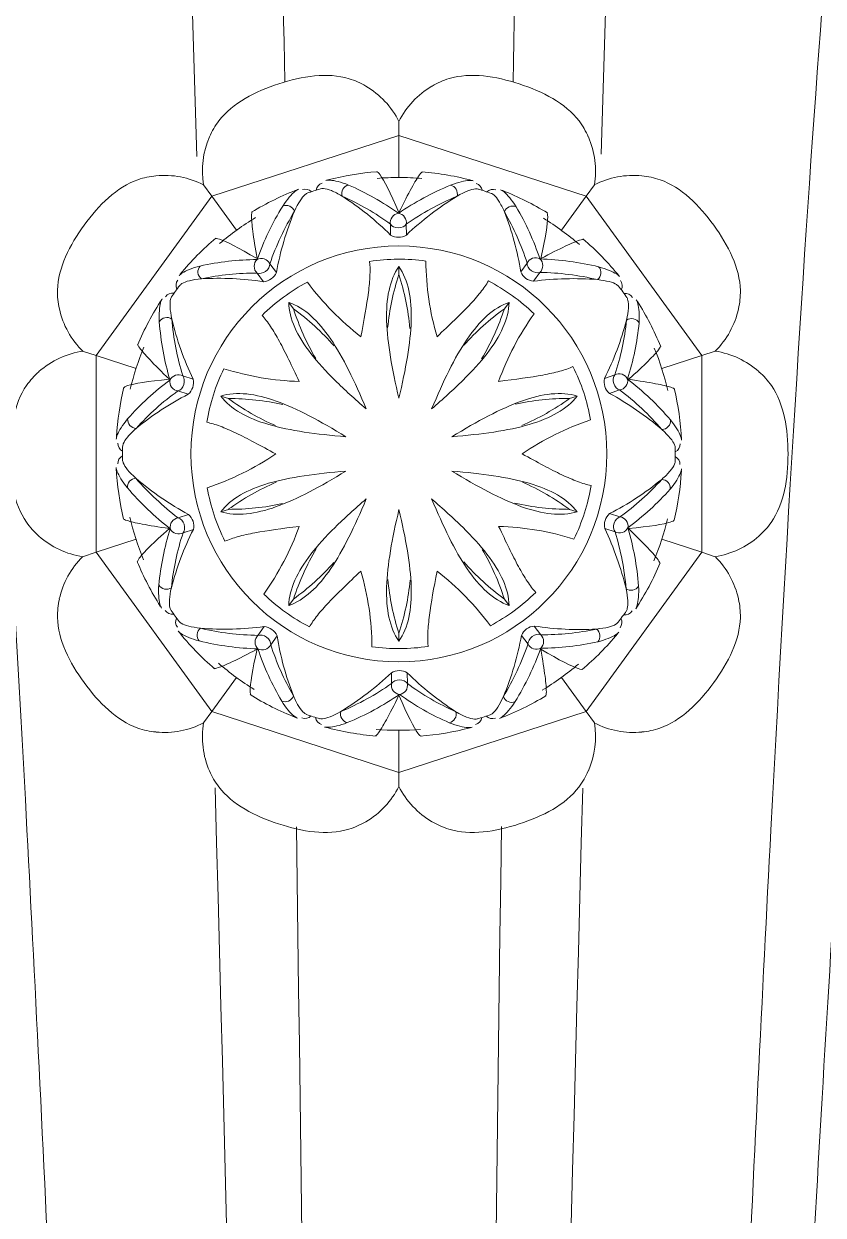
# Model space of a CAD drawing. Header units: millimetres. Extents: x -18512 to 101824, y -95768 to 52898.
# Drawn here: x 16634.44 to 16652.89, y -58170.99 to -58143.49 of the extents above; entities that cross this region are included whole.
import ezdxf

# ---------------------------------------------------------------- set-up
doc = ezdxf.new("R2010")
doc.units = ezdxf.units.MM
doc.header["$LTSCALE"] = 25
doc.layers.get('0').update_dxf_attribs({"color": 254, "lineweight": 0})
doc.layers.add('027 Sanitry Ware', color=1, linetype='Continuous', lineweight=0)

# ---------------------------------------------------------------- blocks, each defined once
blk = doc.blocks.new('SE2')
at = {"layer": '027 Sanitry Ware', "linetype": 'Continuous'}
for p, q in [((114.8107, 67.1386), (114.8411, 67.0451)), ((116.2361, 67.1386), (116.2058, 67.0451)), ((114.8411, 67.0451), (113.7371, 66.243)), ((116.2058, 67.0451), (114.8411, 67.0451)), ((114.9312, 66.7679), (114.8411, 67.0451)), ((116.1157, 66.7679), (116.2058, 67.0451)), ((117.3098, 66.243), (116.2058, 67.0451)), ((113.6576, 66.3008), (113.7371, 66.243)), ((117.3893, 66.3008), (117.3098, 66.243)), ((113.7371, 66.243), (113.3154, 64.9451)), ((113.9729, 66.0717), (113.7371, 66.243)), ((117.0739, 66.0717), (117.3098, 66.243)), ((117.7315, 64.9451), (117.3098, 66.243)), ((113.2171, 64.9451), (113.3154, 64.9451)), ((113.6069, 64.9451), (113.3154, 64.9451)), ((113.3154, 64.9451), (113.7371, 63.6473)), ((117.3098, 63.6473), (117.7315, 64.9451)), ((117.44, 64.9451), (117.7315, 64.9451)), ((117.8297, 64.9451), (117.7315, 64.9451)), ((113.9729, 63.8186), (113.7371, 63.6473)), ((117.0739, 63.8186), (117.3098, 63.6473)), ((113.6576, 63.5895), (113.7371, 63.6473)), ((113.7371, 63.6473), (114.8411, 62.8451)), ((116.2058, 62.8451), (117.3098, 63.6473)), ((117.3893, 63.5895), (117.3098, 63.6473)), ((114.8411, 62.8451), (114.9312, 63.1224)), ((116.1157, 63.1224), (116.2058, 62.8451)), ((114.8411, 62.8451), (114.8107, 62.7517)), ((114.8411, 62.8451), (116.2058, 62.8451)), ((116.2361, 62.7517), (116.2058, 62.8451))]:
    blk.add_line(p, q, dxfattribs=at)
at = {"layer": '027 Sanitry Ware', "color": 8, "linetype": 'Continuous'}
for p, q in [((114.9995, 66.3707), (114.9757, 66.4418)), ((115.0796, 66.4757), (115.1038, 66.4044)), ((115.9375, 66.4063), (115.96, 66.4779)), ((116.064, 66.4442), (116.0417, 66.3724)), ((115.1221, 66.1804), (115.1391, 66.1281)), ((115.9248, 66.1804), (115.9078, 66.1281)), ((116.7173, 65.8839), (116.7776, 65.9286)), ((114.2648, 65.9225), (114.3262, 65.8791)), ((114.2617, 65.7905), (114.2006, 65.834)), ((116.8419, 65.8402), (116.7816, 65.7952)), ((114.4727, 65.7086), (114.5172, 65.6762)), ((116.5742, 65.7086), (116.5297, 65.6762)), ((113.9306, 64.9961), (114.0059, 64.997)), ((114.2246, 64.9451), (114.2796, 64.9451)), ((116.8222, 64.9451), (116.7672, 64.9451)), ((117.0411, 65.0029), (117.1161, 65.0035)), ((114.0058, 64.8874), (113.9307, 64.8867)), ((117.1162, 64.8942), (117.0409, 64.8933)), ((114.4727, 64.1817), (114.5172, 64.214)), ((116.5742, 64.1817), (116.5297, 64.214)), ((114.2049, 64.0501), (114.2653, 64.0951)), ((116.7852, 64.0998), (116.8463, 64.0562)), ((114.3296, 64.0064), (114.2692, 63.9617)), ((116.7821, 63.9677), (116.7206, 64.0112)), ((115.1221, 63.7099), (115.1391, 63.7622)), ((115.9248, 63.7099), (115.9078, 63.7622)), ((114.9828, 63.446), (115.0052, 63.5179)), ((115.1094, 63.4839), (115.0868, 63.4123)), ((115.9672, 63.4146), (115.9431, 63.4859)), ((116.0473, 63.5196), (116.0711, 63.4484))]:
    blk.add_line(p, q, dxfattribs=at)
at = {"layer": '027 Sanitry Ware', "linetype": 'Continuous'}
blk.add_circle((115.5234, 64.9451), 1.4419, dxfattribs=at)
for centre, radius, start, end in [((115.5234, 64.9451), 9.75, 36.94138, 322.99974), ((115.5234, 64.9451), 9.4694, 38.70908, 321.12696), ((115.5234, 64.9451), 7.8, 56.7986, 303.52132), ((115.4034, 67.0451), 0.6, 138.68228, 171.11227), ((115.6434, 67.0451), 0.6, 8.87013, 41.37128), ((114.3862, 66.7146), 0.6, 44.87013, 77.37128), ((116.6607, 66.7146), 0.6, 102.68228, 135.11227), ((114.192, 66.5735), 0.6, 174.68228, 207.11227), ((116.8549, 66.5735), 0.6, 332.87013, 5.37128), ((113.5633, 65.7082), 0.6, 80.87013, 113.37128), ((115.5234, 64.9451), 1.35, 100.03658, 116.65961), ((117.1134, 66.8832), 1.9241, 198.44445, 214.27408), ((115.5234, 64.9451), 1.35, 64.03658, 80.65961), ((117.4836, 65.7082), 0.6, 66.68228, 99.11227), ((117.9489, 65.5785), 1.9241, 162.44445, 178.27408), ((115.5234, 64.9451), 1.35, 136.03658, 152.65961), ((115.6706, 67.4477), 1.9241, 234.44445, 250.27408), ((115.5234, 64.9451), 1.35, 28.03658, 44.65961), ((117.858, 64.0319), 1.9241, 126.44445, 142.27408), ((114.1715, 67.0562), 1.9241, 270.44445, 286.27408), ((113.4891, 65.4799), 0.6, 210.68228, 243.11227), ((115.5234, 64.9451), 1.35, 172.03658, 188.65961), ((115.5234, 64.9451), 1.35, 352.03658, 8.65961), ((117.5577, 65.4799), 0.6, 296.87013, 329.37128), ((113.4891, 64.4103), 0.6, 116.87013, 149.37128), ((117.5577, 64.4103), 0.6, 30.68228, 63.11227), ((116.8753, 62.8341), 1.9241, 90.44445, 106.27408), ((113.1889, 65.8584), 1.9241, 306.44445, 322.27408), ((115.5234, 64.9451), 1.35, 208.03658, 224.65961), ((115.5234, 64.9451), 1.35, 316.03658, 332.65961), ((113.0979, 64.3118), 1.9241, 342.44445, 358.27408), ((115.3763, 62.4426), 1.9241, 54.44445, 70.27408), ((113.9334, 63.007), 1.9241, 18.44445, 34.27408), ((115.5234, 64.9451), 1.35, 244.03658, 260.65961), ((115.5234, 64.9451), 1.35, 280.03658, 296.65961), ((113.5633, 64.1821), 0.6, 246.68228, 279.11227), ((117.4836, 64.1821), 0.6, 260.87013, 293.37128), ((114.192, 63.3167), 0.6, 152.87013, 185.37128), ((116.8549, 63.3167), 0.6, 354.68228, 27.11227), ((114.3862, 63.1757), 0.6, 282.68228, 315.41534), ((115.4034, 62.8451), 0.6, 188.57733, 221.37128), ((115.6434, 62.8451), 0.6, 318.68228, 351.11227), ((116.6607, 63.1757), 0.6, 224.87013, 257.37128)]:
    blk.add_arc(centre, radius, start, end, dxfattribs=at)
at = {"layer": '027 Sanitry Ware', "color": 8, "linetype": 'Continuous'}
for centre, radius, start, end in [((115.5234, 64.9451), 1.9626, 92.83236, 103.38936), ((115.5234, 64.9451), 1.9166, 88.48547, 91.40205), ((115.5234, 64.9451), 1.9626, 76.43157, 86.56492), ((115.5234, 64.9451), 1.9626, 112.32115, 122.59291), ((115.5234, 64.9451), 1.9166, 103.2608, 112.47638), ((116.5597, 65.3312), 1.964, 130.34744, 142.36211), ((116.5986, 65.3278), 1.9039, 130.80402, 142.92202), ((116.9584, 65.3978), 2.1101, 139.47272, 151.50864), ((114.1329, 65.4793), 2.0288, 27.18964, 39.40605), ((114.492, 65.4218), 1.8085, 35.73353, 48.07135), ((114.5318, 65.4272), 1.8664, 36.32747, 48.55365), ((115.5234, 64.9451), 1.9166, 67.23898, 76.42224), ((115.5234, 64.9451), 1.9626, 56.80189, 67.36947), ((114.4378, 64.7523), 1.8664, 72.32747, 84.55365), ((116.5887, 64.6484), 1.964, 94.34744, 106.36211), ((158.2358, 1538.6123), 1472.9462, 268.0687062, 268.2574036), ((115.5234, 64.9451), 1.9166, 124.46727, 127.39973), ((114.0845, 64.5599), 2.0288, 63.18964, 75.40605), ((114.4089, 64.7245), 1.8085, 71.73353, 84.07135), ((116.9504, 64.4679), 2.1101, 103.47272, 115.50864), ((116.6182, 64.6228), 1.9039, 94.80402, 106.92202), ((115.5234, 64.9451), 1.9166, 52.49888, 55.35841), ((115.5234, 64.9451), 1.9626, 128.82296, 139.44724), ((115.5234, 64.9451), 1.9626, 40.36852, 50.52039), ((115.0237, 66.4739), 0.1061, 256.84024, 319.03635), ((116.0177, 66.4757), 0.1061, 220.84024, 283.03635), ((116.1348, 65.8665), 1.964, 166.34744, 178.36211), ((116.1683, 65.8867), 1.9039, 166.80402, 178.92202), ((116.4182, 66.1548), 2.1101, 175.47272, 187.50864), ((114.7124, 66.1946), 2.0288, 351.18964, 3.40605), ((114.9692, 65.937), 1.8085, 359.73353, 12.07135), ((115.0045, 65.918), 1.8664, 0.32747, 12.55365), ((115.5234, 64.9451), 1.9166, 139.20533, 148.49226), ((115.5234, 64.9451), 1.9166, 31.2118, 40.49544), ((158.2358, 1538.6123), 1472.9462, 268.4285222, 270.3124184), ((116.835, 66.1179), 1.6959, 179.6579, 192.42852), ((113.7256, 65.1076), 1.7434, 23.27011, 35.82616), ((117.2739, 65.123), 1.6959, 143.6579, 156.42852), ((114.1644, 66.1334), 1.7434, 347.27011, 359.82616), ((115.5234, 64.9451), 1.9626, 148.35938, 158.49152), ((116.2108, 64.0789), 1.964, 58.34744, 70.36211), ((115.5234, 64.9451), 1.9626, 20.81368, 31.30732), ((119.5421, 410.0544), 344.3813, 268.159414, 268.902036), ((114.7585, 64.151), 1.8664, 108.32747, 120.55365), ((114.2205, 65.8882), 0.1061, 292.84024, 355.03635), ((116.823, 65.8928), 0.1061, 184.84024, 247.03635), ((114.7514, 64.1115), 1.8085, 107.73353, 120.07135), ((114.5857, 63.7877), 2.0288, 99.18964, 111.40605), ((116.3974, 63.7203), 2.1101, 67.47272, 79.50864), ((116.2196, 64.0408), 1.9039, 58.80402, 70.92202), ((113.9734, 64.0198), 1.7434, 59.27011, 71.82616), ((115.8951, 66.6649), 1.6959, 215.6579, 228.42852), ((117.0441, 64.0602), 1.6959, 107.6579, 120.42852), ((115.1224, 66.7052), 1.7434, 311.27011, 323.82616), ((159.8223, 3111.558), 3046.1877, 269.2153477, 270.1221593), ((115.5234, 64.9451), 1.9166, 160.49621, 163.34822), ((115.5234, 64.9451), 1.9166, 16.46902, 19.4009), ((115.5234, 64.9451), 1.9626, 164.80156, 175.35462), ((115.5234, 64.9451), 1.9626, 4.33661, 14.61041), ((115.5363, 66.4497), 2.1101, 211.47272, 223.50864), ((115.4917, 66.086), 1.9039, 202.80402, 214.92202), ((115.4765, 66.05), 1.964, 202.34744, 214.36211), ((115.6017, 66.4327), 2.0288, 315.18964, 327.40605), ((115.658, 66.0733), 1.8085, 323.73353, 336.07135), ((115.6755, 66.0372), 1.8664, 324.32747, 336.55365), ((115.5234, 64.9451), 1.9166, 175.22488, 180), ((114.8133, 63.2855), 1.7434, 95.27011, 107.82616), ((116.2335, 63.3354), 1.6959, 71.6579, 84.42852), ((115.5234, 64.9451), 1.9166, 355.26622, 4.47792), ((115.5234, 64.9451), 1.9166, 180, 184.50381), ((115.3714, 63.853), 1.8664, 144.32747, 156.55365), ((113.915, 64.9423), 0.1061, 328.84024, 31.03635), ((114.8133, 66.5549), 1.6959, 251.6579, 264.42852), ((116.2335, 66.6048), 1.7434, 275.27011, 287.82616), ((117.1318, 64.948), 0.1061, 148.84024, 211.03635), ((115.5704, 63.8403), 1.964, 22.34744, 34.36211), ((115.4451, 63.4576), 2.0288, 135.18964, 147.40605), ((115.3888, 63.817), 1.8085, 143.73353, 156.07135), ((115.5105, 63.4406), 2.1101, 31.47272, 43.50864), ((115.5551, 63.8043), 1.9039, 22.80402, 34.92202), ((115.5234, 64.9451), 1.9626, 184.3973, 194.55366), ((115.5234, 64.9451), 1.9626, 344.83591, 355.39904), ((159.8223, -2981.6677), 3046.1877, 89.8778407, 90.7845937), ((115.9245, 63.185), 1.7434, 131.27011, 143.82616), ((115.1517, 63.2254), 1.6959, 35.6579, 48.42852), ((115.5234, 64.9451), 1.9166, 196.50146, 199.37491), ((114.0027, 65.8301), 1.6959, 287.6579, 300.42852), ((117.0734, 65.8704), 1.7434, 239.27011, 251.82616), ((115.5234, 64.9451), 1.9166, 340.48237, 343.40217), ((115.5234, 64.9451), 1.9626, 200.81361, 211.38129), ((114.6495, 66.17), 2.1101, 247.47272, 259.50864), ((114.8272, 65.8495), 1.9039, 238.80402, 250.92202), ((116.4611, 66.1026), 2.0288, 279.18964, 291.40605), ((116.2954, 65.7788), 1.8085, 287.73353, 300.07135), ((115.5234, 64.9451), 1.9626, 328.25527, 338.57124), ((158.2358, -1408.722), 1472.9462, 89.6875816, 91.57154), ((119.5421, -280.1641), 344.3813, 91.098253, 91.840586), ((114.8361, 65.8114), 1.964, 238.34744, 250.36211), ((116.8824, 63.7569), 1.7434, 167.27011, 179.82616), ((114.2119, 63.7723), 1.6959, 359.6579, 12.42852), ((116.2884, 65.7393), 1.8664, 288.32747, 300.55365), ((114.2239, 63.9974), 0.1061, 4.84024, 67.03635), ((113.773, 64.7672), 1.6959, 323.6579, 336.42852), ((117.3213, 64.7826), 1.7434, 203.27011, 215.82616), ((116.8263, 64.002), 0.1061, 112.84024, 175.03635), ((115.5234, 64.9451), 1.9166, 211.24041, 220.44001), ((116.0423, 63.9722), 1.8664, 180.32747, 192.55365), ((116.0777, 63.9533), 1.8085, 179.73353, 192.07135), ((116.3344, 63.6956), 2.0288, 171.18964, 183.40605), ((114.6286, 63.7355), 2.1101, 355.47272, 7.50864), ((114.8785, 64.0036), 1.9039, 346.80402, 358.92202), ((114.912, 64.0237), 1.964, 346.34744, 358.36211), ((115.5234, 64.9451), 1.9166, 319.23968, 328.4317), ((115.5234, 64.9451), 1.9626, 220.28953, 230.5783), ((115.5234, 64.9451), 1.9626, 308.81255, 319.3762), ((158.2358, -1408.722), 1472.9462, 91.7419457, 91.9312938), ((114.0965, 65.4223), 2.1101, 283.47272, 295.50864), ((114.4286, 65.2675), 1.9039, 274.80402, 286.92202), ((115.0291, 63.4146), 0.1061, 40.84024, 103.03635), ((116.914, 64.411), 2.0288, 207.18964, 219.40605), ((114.0885, 64.4925), 2.1101, 319.47272, 331.50864), ((116.0232, 63.4163), 0.1061, 76.84024, 139.03635), ((116.9624, 65.3304), 2.0288, 243.18964, 255.40605), ((116.638, 65.1658), 1.8085, 251.73353, 264.07135), ((115.5234, 64.9451), 1.9166, 232.4793, 235.40197), ((116.5548, 64.4685), 1.8085, 215.73353, 228.07135), ((114.4482, 64.5625), 1.9039, 310.80402, 322.92202), ((115.5234, 64.9451), 1.9166, 304.5006, 307.36728), ((115.5234, 64.9451), 1.9626, 236.83306, 247.41424), ((114.4582, 65.2419), 1.964, 274.34744, 286.36211), ((116.5151, 64.4631), 1.8664, 216.32747, 228.55365), ((114.4872, 64.5591), 1.964, 310.34744, 322.36211), ((116.6091, 65.138), 1.8664, 252.32747, 264.55365), ((115.5234, 64.9451), 1.9626, 292.38045, 302.54036), ((115.5234, 64.9451), 1.9166, 247.27258, 256.47921), ((115.5234, 64.9451), 1.9166, 283.21733, 292.49926), ((115.5234, 64.9451), 1.9626, 256.34767, 266.63603), ((115.5234, 64.9451), 1.9626, 272.80535, 283.33507), ((115.5234, 64.9451), 1.9166, 268.47172, 271.40267)]:
    blk.add_arc(centre, radius, start, end, dxfattribs=at)
for centre, major_axis, ratio, start_param, end_param in [((115.4557, 66.8346), (-0.0485, -0.0354), 0.997737, 2.979199, 4.118784), ((115.5953, 66.8342), (0.0446, -0.0401), 0.997326, 2.263434, 3.399527), ((115.2955, 66.769), (-0.0383, 0.0462), 0.971775, 4.034676, 5.702725), ((115.7595, 66.7672), (0.0391, 0.0455), 0.972538, 0.593251, 2.266321), ((114.6434, 66.558), (0.0049, 0.0598), 0.972538, 0.593251, 2.266321), ((116.4111, 66.5547), (-0.0038, 0.0599), 0.971775, 4.034676, 5.702725), ((114.4712, 66.5157), (0.0597, -0.0062), 0.997326, 2.263434, 3.399527), ((115.0223, 66.4757), (-0.0181, -0.0572), 0.898916, 3.814976, 5.594788), ((115.0223, 66.4757), (-0.0475, 0.0367), 0.892279, 3.855825, 5.633198), ((116.0177, 66.4779), (-0.0482, -0.0357), 0.898916, 3.814976, 5.594788), ((116.0177, 66.4779), (-0.0168, 0.0576), 0.892279, 3.855825, 5.633198), ((116.5792, 66.5135), (-0.06, -0.0001), 0.997737, 2.979199, 4.118784), ((114.358, 66.4339), (-0.0184, -0.0571), 0.997737, 2.979199, 4.118784), ((115.0223, 66.4757), (-0.0569, -0.0192), 0.717838, 0.411289, 2.702868), ((116.0177, 66.4779), (-0.0573, 0.0179), 0.717838, 0.411289, 2.702868), ((116.6919, 66.4312), (0.0125, -0.0587), 0.997326, 2.263434, 3.399527), ((114.267, 66.2867), (-0.0581, 0.0149), 0.971775, 4.034676, 5.702725), ((116.7854, 66.2805), (0.0584, 0.0139), 0.972538, 0.593251, 2.266321), ((114.2184, 65.8889), (-0.06, 0.0018), 0.892279, 3.855825, 5.633198), ((116.8242, 65.8947), (-0.0358, 0.0482), 0.717838, 0.411289, 2.702868), ((116.8242, 65.8947), (-0.06, -0.0005), 0.898916, 3.814976, 5.594788), ((116.8242, 65.8947), (0.0202, 0.0565), 0.892279, 3.855825, 5.633198), ((114.2184, 65.8889), (0.019, -0.0569), 0.898916, 3.814976, 5.594788), ((114.2184, 65.8889), (-0.0347, -0.0489), 0.717838, 0.411289, 2.702868), ((113.8635, 65.7327), (-0.0312, 0.0512), 0.972538, 0.593251, 2.266321), ((117.1876, 65.7255), (0.0321, 0.0507), 0.971775, 4.034676, 5.702725), ((113.7491, 65.5973), (0.0519, 0.0301), 0.997326, 2.263434, 3.399527), ((117.2994, 65.5934), (-0.0486, 0.0352), 0.997737, 2.979199, 4.118784), ((113.7055, 65.4646), (0.0187, -0.057), 0.997737, 2.979199, 4.118784), ((117.3422, 65.4605), (-0.0243, -0.0548), 0.997326, 2.263434, 3.399527), ((113.7184, 65.292), (-0.0558, -0.0221), 0.971775, 4.034676, 5.702725), ((117.3293, 65.2837), (0.0554, -0.0231), 0.972538, 0.593251, 2.266321), ((113.9129, 64.9415), (-0.0496, -0.0338), 0.892279, 3.855825, 5.633198), ((113.9129, 64.9415), (0.0488, -0.0349), 0.898916, 3.814976, 5.594788), ((113.9129, 64.9415), (0.0006, -0.06), 0.717838, 0.411289, 2.702868), ((117.1339, 64.9487), (-0.0006, 0.06), 0.717838, 0.411289, 2.702868), ((117.1339, 64.9487), (-0.0488, 0.0349), 0.898916, 3.814976, 5.594788), ((117.1339, 64.9487), (0.0496, 0.0338), 0.892279, 3.855825, 5.633198), ((113.7176, 64.6066), (-0.0554, 0.0231), 0.972538, 0.593251, 2.266321), ((117.3285, 64.5983), (0.0558, 0.0221), 0.971775, 4.034676, 5.702725), ((113.7046, 64.4298), (0.0243, 0.0548), 0.997326, 2.263434, 3.399527), ((117.3413, 64.4257), (-0.0187, 0.057), 0.997737, 2.979199, 4.118784), ((113.7474, 64.2968), (0.0486, -0.0352), 0.997737, 2.979199, 4.118784), ((117.2978, 64.293), (-0.0519, -0.0301), 0.997326, 2.263434, 3.399527), ((113.8593, 64.1648), (-0.0321, -0.0507), 0.971775, 4.034676, 5.702725), ((117.1834, 64.1576), (0.0312, -0.0512), 0.972538, 0.593251, 2.266321), ((114.2226, 63.9956), (-0.0202, -0.0565), 0.892279, 3.855825, 5.633198), ((114.2226, 63.9956), (0.0358, -0.0482), 0.717838, 0.411289, 2.702868), ((116.8285, 64.0014), (0.0347, 0.0489), 0.717838, 0.411289, 2.702868), ((116.8285, 64.0014), (-0.019, 0.0569), 0.898916, 3.814976, 5.594788), ((114.2226, 63.9956), (0.06, 0.0005), 0.898916, 3.814976, 5.594788), ((116.8285, 64.0014), (0.06, -0.0018), 0.892279, 3.855825, 5.633198), ((114.2614, 63.6098), (-0.0584, -0.0139), 0.972538, 0.593251, 2.266321), ((116.7799, 63.6036), (0.0581, -0.0149), 0.971775, 4.034676, 5.702725), ((115.0292, 63.4123), (-0.0168, 0.0576), 0.892279, 0.714233, 2.491606), ((115.0292, 63.4123), (-0.0573, 0.0179), 0.717838, 3.552882, 5.844461), ((116.0245, 63.4146), (0.0569, 0.0192), 0.717838, 0.411289, 2.702868), ((116.0245, 63.4146), (0.0181, 0.0572), 0.898916, 3.814976, 5.594788), ((114.3549, 63.4591), (-0.0125, 0.0587), 0.997326, 2.263434, 3.399527), ((114.4677, 63.3767), (0.06, 0.0001), 0.997737, 2.979199, 4.118784), ((114.6358, 63.3356), (-0.0038, 0.0599), 0.971775, 0.893083, 2.561133), ((115.0292, 63.4123), (0.0482, 0.0357), 0.898916, 3.814976, 5.594788), ((116.0245, 63.4146), (0.0475, -0.0367), 0.892279, 3.855825, 5.633198), ((116.4034, 63.3323), (-0.0049, -0.0598), 0.972538, 0.593251, 2.266321), ((116.5756, 63.3746), (-0.0597, 0.0062), 0.997326, 2.263434, 3.399527), ((116.6888, 63.4564), (0.0184, 0.0571), 0.997737, 2.979199, 4.118784), ((115.2874, 63.1231), (-0.0391, -0.0455), 0.972538, 0.593251, 2.266321), ((115.7514, 63.1213), (0.0383, -0.0462), 0.971775, 4.034676, 5.702725), ((115.4515, 63.0561), (-0.0446, 0.0401), 0.997326, 2.263434, 3.399527), ((115.5912, 63.0557), (0.0485, 0.0354), 0.997737, 2.979199, 4.118784)]:
    blk.add_ellipse(centre, major_axis=major_axis, ratio=ratio, start_param=start_param, end_param=end_param, dxfattribs=at)
for points, knots in [([(111.2179, 70.5913), (111.79, 70.4156), (112.7892, 70.2246), (115.5853, 69.8273), (117.3826, 69.6198), (121.6491, 69.206), (124.1192, 68.9988), (129.5385, 68.6062), (132.4884, 68.4201), (138.6164, 68.0909), (141.7944, 67.9473), (148.0892, 67.7214), (151.2047, 67.6389), (157.0796, 67.5469), (159.8363, 67.5374), (163.2922, 67.5778), (164.2478, 67.596), (165.1436, 67.6204)], [0, 0, 0, 0, 0.134911, 0.134911, 0.269822, 0.269822, 0.404733, 0.404733, 0.539644, 0.539644, 0.674555, 0.674555, 0.809466, 0.809466, 0.944377, 0.944377, 1, 1, 1, 1]), ([(109.5465, 68.7782), (110.1685, 68.6589), (111.2426, 68.5293), (114.2179, 68.2596), (116.1196, 68.1187), (120.602, 67.8378), (123.1837, 67.6971), (128.8167, 67.4306), (131.8688, 67.3042), (138.185, 67.0807), (141.4491, 66.9833), (147.9056, 66.8299), (151.0968, 66.7739), (157.1242, 66.7114), (159.958, 66.705), (163.6831, 66.7336), (164.8096, 66.7484), (165.8577, 66.7688)], [0, 0, 0, 0, 0.133828, 0.133828, 0.267656, 0.267656, 0.401484, 0.401484, 0.535312, 0.535312, 0.66914, 0.66914, 0.802967, 0.802967, 0.936795, 0.936795, 1, 1, 1, 1]), ([(109.2154, 68.2048), (109.8473, 68.1033), (110.9363, 67.9931), (113.9471, 67.7637), (115.8694, 67.6439), (120.3946, 67.405), (122.9985, 67.2854), (128.6738, 67.0588), (131.746, 66.9513), (138.0995, 66.7612), (141.3808, 66.6784), (147.8693, 66.5479), (151.0755, 66.5003), (157.133, 66.4472), (159.9821, 66.4417), (163.761, 66.4662), (164.9216, 66.4793), (166.0001, 66.4973)], [0, 0, 0, 0, 0.133621, 0.133621, 0.267241, 0.267241, 0.400862, 0.400862, 0.534483, 0.534483, 0.668103, 0.668103, 0.801724, 0.801724, 0.935345, 0.935345, 1, 1, 1, 1]), ([(115.0747, 66.8558), (115.0709, 66.8549), (115.0663, 66.8462), (115.054, 66.8083), (115.0457, 66.7735), (115.0272, 66.676), (115.0169, 66.6134), (115.0062, 66.537)], [0.3087916, 0.3087916, 0.3087916, 0.3087916, 0.5, 0.5, 0.75, 0.75, 1, 1, 1, 1]), ([(115.2881, 66.828), (115.3331, 66.8645), (115.3724, 66.8876), (115.4113, 66.9027), (115.4205, 66.905), (115.4282, 66.9054)], [0, 0, 0, 0, 0.5, 0.5, 0.7015378, 0.7015378, 0.7015378, 0.7015378]), ([(115.3545, 66.769), (115.3981, 66.8171), (115.4336, 66.8457), (115.4682, 66.8595), (115.4752, 66.8611), (115.4815, 66.8612)], [0, 0, 0, 0, 0.5, 0.5, 0.6419389, 0.6419389, 0.6419389, 0.6419389]), ([(115.573, 66.8611), (115.5795, 66.8609), (115.5866, 66.8593), (115.6082, 66.8509), (115.624, 66.8409), (115.6595, 66.8111), (115.6792, 66.7915), (115.7005, 66.7672)], [0.3596099, 0.3596099, 0.3596099, 0.3596099, 0.5, 0.5, 0.75, 0.75, 1, 1, 1, 1]), ([(115.6264, 66.905), (115.6345, 66.9046), (115.6441, 66.9022), (115.6837, 66.8868), (115.7231, 66.8632), (115.7671, 66.8262)], [0.300455, 0.300455, 0.300455, 0.300455, 0.5, 0.5, 1, 1, 1, 1]), ([(116.0407, 66.537), (116.0266, 66.6876), (116.0112, 66.7827), (115.9916, 66.8432), (115.9863, 66.8524), (115.9811, 66.8536)], [0, 0, 0, 0, 0.5, 0.5, 0.693248, 0.693248, 0.693248, 0.693248]), ([(115.0062, 66.537), (114.9063, 66.6506), (114.838, 66.7184), (114.7865, 66.7559), (114.7769, 66.7602), (114.772, 66.7581)], [0, 0, 0, 0, 0.5, 0.5, 0.6930814, 0.6930814, 0.6930814, 0.6930814]), ([(116.2835, 66.7547), (116.2798, 66.7562), (116.271, 66.7518), (116.2388, 66.7284), (116.2116, 66.7051), (116.1393, 66.6371), (116.0942, 66.5925), (116.0407, 66.537)], [0.3088042, 0.3088042, 0.3088042, 0.3088042, 0.5, 0.5, 0.75, 0.75, 1, 1, 1, 1]), ([(114.4547, 66.5912), (114.4616, 66.5957), (114.4707, 66.5993), (114.5118, 66.6102), (114.5575, 66.6142), (114.6149, 66.6102)], [0.3004522, 0.3004522, 0.3004522, 0.3004522, 0.5, 0.5, 1, 1, 1, 1]), ([(116.4398, 66.6068), (116.4976, 66.6098), (116.543, 66.6054), (116.5833, 66.5948), (116.5922, 66.5912), (116.5986, 66.587)], [0, 0, 0, 0, 0.5, 0.5, 0.7017372, 0.7017372, 0.7017372, 0.7017372]), ([(114.4375, 66.5244), (114.4428, 66.528), (114.4495, 66.5309), (114.4718, 66.5367), (114.4905, 66.5379), (114.5367, 66.5348), (114.5642, 66.5304), (114.5957, 66.5233)], [0.3601853, 0.3601853, 0.3601853, 0.3601853, 0.5, 0.5, 0.75, 0.75, 1, 1, 1, 1]), ([(116.4588, 66.52), (116.5223, 66.5332), (116.5678, 66.5355), (116.604, 66.5263), (116.6106, 66.5235), (116.6157, 66.5199)], [0, 0, 0, 0, 0.5, 0.5, 0.6421511, 0.6421511, 0.6421511, 0.6421511]), ([(114.2263, 66.3301), (114.2413, 66.386), (114.2595, 66.4279), (114.2821, 66.4629), (114.2882, 66.4703), (114.2942, 66.4751)], [0, 0, 0, 0, 0.5, 0.5, 0.7018754, 0.7018754, 0.7018754, 0.7018754]), ([(114.3147, 66.3214), (114.3218, 66.3859), (114.3336, 66.4299), (114.3535, 66.4614), (114.3582, 66.4668), (114.3632, 66.4706)], [0, 0, 0, 0, 0.5, 0.5, 0.642107, 0.642107, 0.642107, 0.642107]), ([(116.6898, 66.466), (116.6949, 66.462), (116.6997, 66.4566), (116.7122, 66.4371), (116.719, 66.4197), (116.7303, 66.3748), (116.7347, 66.3473), (116.7376, 66.3152)], [0.3600057, 0.3600057, 0.3600057, 0.3600057, 0.5, 0.5, 0.75, 0.75, 1, 1, 1, 1]), ([(116.7587, 66.4702), (116.765, 66.4651), (116.7714, 66.4575), (116.7944, 66.4218), (116.8123, 66.3796), (116.8263, 66.3237)], [0.3003025, 0.3003025, 0.3003025, 0.3003025, 0.5, 0.5, 1, 1, 1, 1]), ([(114.0373, 66.2271), (114.0348, 66.2242), (114.0362, 66.2144), (114.0485, 66.1765), (114.0623, 66.1435), (114.1046, 66.0537), (114.133, 65.997), (114.1693, 65.929)], [0.3091383, 0.3091383, 0.3091383, 0.3091383, 0.5, 0.5, 0.75, 0.75, 1, 1, 1, 1]), ([(115.1221, 66.1804), (115.1053, 66.1257), (115.1013, 66.0661), (115.1143, 65.9377), (115.1315, 65.8685), (115.1838, 65.7222), (115.2186, 65.6458), (115.3018, 65.4855), (115.3502, 65.4016), (115.4042, 65.3122)], [0, 0, 0, 0, 0.25, 0.25, 0.5, 0.5, 0.75, 0.75, 1, 1, 1, 1]), ([(115.4042, 65.3122), (115.3953, 65.416), (115.3852, 65.5127), (115.3579, 65.6928), (115.341, 65.775), (115.2978, 65.9222), (115.2716, 65.9875), (115.2065, 66.0996), (115.1676, 66.1461), (115.1221, 66.1804)], [0, 0, 0, 0, 0.25, 0.25, 0.5, 0.5, 0.75, 0.75, 1, 1, 1, 1]), ([(115.9248, 66.1804), (115.8791, 66.146), (115.8408, 66.1001), (115.7758, 65.9887), (115.7491, 65.9226), (115.7054, 65.7734), (115.6887, 65.6912), (115.6617, 65.5126), (115.6516, 65.4162), (115.6427, 65.3122)], [0, 0, 0, 0, 0.25, 0.25, 0.5, 0.5, 0.75, 0.75, 1, 1, 1, 1]), ([(115.6427, 65.3122), (115.6965, 65.4014), (115.7452, 65.4856), (115.829, 65.6473), (115.8636, 65.7237), (115.9152, 65.8682), (115.9324, 65.9364), (115.9456, 66.0654), (115.9415, 66.1258), (115.9248, 66.1804)], [0, 0, 0, 0, 0.25, 0.25, 0.5, 0.5, 0.75, 0.75, 1, 1, 1, 1]), ([(116.8775, 65.929), (116.9547, 66.059), (116.9981, 66.145), (117.0179, 66.2055), (117.0189, 66.216), (117.0155, 66.22)], [0, 0, 0, 0, 0.5, 0.5, 0.6929635, 0.6929635, 0.6929635, 0.6929635]), ([(114.1693, 65.929), (114.0217, 65.9621), (113.9266, 65.9769), (113.8629, 65.9769), (113.8526, 65.9747), (113.8498, 65.9702)], [0, 0, 0, 0, 0.5, 0.5, 0.6929478, 0.6929478, 0.6929478, 0.6929478]), ([(117.2019, 65.9624), (117.1999, 65.9657), (117.1901, 65.9673), (117.1503, 65.9673), (117.1147, 65.9644), (117.0162, 65.952), (116.9535, 65.9424), (116.8775, 65.929)], [0.3091628, 0.3091628, 0.3091628, 0.3091628, 0.5, 0.5, 0.75, 0.75, 1, 1, 1, 1]), ([(113.6913, 65.6487), (113.6942, 65.6563), (113.6995, 65.6647), (113.7263, 65.6976), (113.7609, 65.7277), (113.8097, 65.7582)], [0.3003143, 0.3003143, 0.3003143, 0.3003143, 0.5, 0.5, 1, 1, 1, 1]), ([(113.7166, 65.5844), (113.7188, 65.5905), (113.7225, 65.5968), (113.7371, 65.6147), (113.7515, 65.6266), (113.7908, 65.6512), (113.8156, 65.6639), (113.8452, 65.6766)], [0.3601101, 0.3601101, 0.3601101, 0.3601101, 0.5, 0.5, 0.75, 0.75, 1, 1, 1, 1]), ([(114.4727, 65.7086), (114.4913, 65.6545), (114.523, 65.6039), (114.609, 65.5077), (114.6636, 65.4618), (114.792, 65.3742), (114.8649, 65.3328), (115.0265, 65.252), (115.115, 65.2126), (115.2112, 65.172)], [0, 0, 0, 0, 0.25, 0.25, 0.5, 0.5, 0.75, 0.75, 1, 1, 1, 1]), ([(115.2112, 65.172), (115.143, 65.2508), (115.078, 65.3231), (114.95, 65.4527), (114.8881, 65.5093), (114.7666, 65.603), (114.707, 65.6404), (114.5885, 65.6928), (114.5297, 65.7076), (114.4727, 65.7086)], [0, 0, 0, 0, 0.25, 0.25, 0.5, 0.5, 0.75, 0.75, 1, 1, 1, 1]), ([(116.5742, 65.7086), (116.517, 65.7076), (116.4591, 65.693), (116.341, 65.641), (116.2805, 65.6033), (116.1575, 65.5082), (116.0956, 65.4516), (115.9688, 65.3229), (115.904, 65.2509), (115.8356, 65.172)], [0, 0, 0, 0, 0.25, 0.25, 0.5, 0.5, 0.75, 0.75, 1, 1, 1, 1]), ([(115.8356, 65.172), (115.9316, 65.2125), (116.0205, 65.252), (116.1834, 65.3336), (116.2563, 65.3751), (116.3829, 65.4616), (116.4369, 65.5067), (116.5234, 65.6033), (116.5556, 65.6546), (116.5742, 65.7086)], [0, 0, 0, 0, 0.25, 0.25, 0.5, 0.5, 0.75, 0.75, 1, 1, 1, 1]), ([(117.2414, 65.7508), (117.29, 65.7193), (117.3242, 65.689), (117.3505, 65.6567), (117.3556, 65.6486), (117.3583, 65.6414)], [0, 0, 0, 0, 0.5, 0.5, 0.7019239, 0.7019239, 0.7019239, 0.7019239]), ([(117.2058, 65.6694), (117.265, 65.6428), (117.3032, 65.6179), (117.327, 65.5892), (117.3307, 65.5831), (117.3328, 65.5771)], [0, 0, 0, 0, 0.5, 0.5, 0.6421184, 0.6421184, 0.6421184, 0.6421184]), ([(113.66, 65.3032), (113.6392, 65.3572), (113.6293, 65.4018), (113.627, 65.4434), (113.6277, 65.4529), (113.6297, 65.4604)], [0, 0, 0, 0, 0.5, 0.5, 0.7018338, 0.7018338, 0.7018338, 0.7018338]), ([(113.7366, 65.3481), (113.7044, 65.4044), (113.6881, 65.447), (113.6857, 65.4842), (113.6863, 65.4913), (113.6882, 65.4974)], [0, 0, 0, 0, 0.5, 0.5, 0.6422139, 0.6422139, 0.6422139, 0.6422139]), ([(117.3609, 65.4899), (117.3628, 65.4837), (117.3635, 65.4765), (117.3621, 65.4534), (117.3574, 65.4353), (117.3401, 65.3923), (117.3275, 65.3675), (117.311, 65.3398)], [0.3602699, 0.3602699, 0.3602699, 0.3602699, 0.5, 0.5, 0.75, 0.75, 1, 1, 1, 1]), ([(117.4192, 65.4529), (117.4213, 65.445), (117.422, 65.4351), (117.4196, 65.3927), (117.4093, 65.348), (117.3877, 65.2946)], [0.3003355, 0.3003355, 0.3003355, 0.3003355, 0.5, 0.5, 1, 1, 1, 1]), ([(113.5676, 65.1088), (113.5673, 65.1049), (113.5742, 65.0978), (113.6064, 65.0744), (113.6369, 65.0558), (113.7239, 65.008), (113.7803, 64.9789), (113.8496, 64.9451)], [0.3089219, 0.3089219, 0.3089219, 0.3089219, 0.5, 0.5, 0.75, 0.75, 1, 1, 1, 1]), ([(117.1972, 64.9451), (117.3361, 65.005), (117.4217, 65.049), (117.4733, 65.0864), (117.4803, 65.0943), (117.4799, 65.0995)], [0, 0, 0, 0, 0.5, 0.5, 0.6930152, 0.6930152, 0.6930152, 0.6930152]), ([(115.1375, 64.9451), (115.036, 64.9688), (114.9409, 64.989), (114.7612, 65.0188), (114.6778, 65.0281), (114.5245, 65.0325), (114.4543, 65.0277), (114.3275, 65.0005), (114.2713, 64.9779), (114.2246, 64.9451)], [0, 0, 0, 0, 0.25, 0.25, 0.5, 0.5, 0.75, 0.75, 1, 1, 1, 1]), ([(116.8222, 64.9451), (116.7754, 64.978), (116.7199, 65.0002), (116.5939, 65.0276), (116.5227, 65.0326), (116.3674, 65.028), (116.284, 65.0185), (116.1058, 64.989), (116.011, 64.9688), (115.9093, 64.9451)], [0, 0, 0, 0, 0.25, 0.25, 0.5, 0.5, 0.75, 0.75, 1, 1, 1, 1]), ([(113.8496, 64.9451), (113.7108, 64.8852), (113.6251, 64.8412), (113.5736, 64.8039), (113.5665, 64.796), (113.5669, 64.7907)], [0, 0, 0, 0, 0.5, 0.5, 0.6930877, 0.6930877, 0.6930877, 0.6930877]), ([(114.2246, 64.9451), (114.2714, 64.9123), (114.3269, 64.8901), (114.453, 64.8627), (114.5241, 64.8577), (114.6795, 64.8623), (114.7628, 64.8717), (114.941, 64.9013), (115.0358, 64.9214), (115.1375, 64.9451)], [0, 0, 0, 0, 0.25, 0.25, 0.5, 0.5, 0.75, 0.75, 1, 1, 1, 1]), ([(115.9093, 64.9451), (116.0108, 64.9215), (116.1059, 64.9012), (116.2857, 64.8715), (116.369, 64.8622), (116.5224, 64.8578), (116.5926, 64.8626), (116.7193, 64.8898), (116.7755, 64.9124), (116.8222, 64.9451)], [0, 0, 0, 0, 0.25, 0.25, 0.5, 0.5, 0.75, 0.75, 1, 1, 1, 1]), ([(117.4793, 64.7815), (117.4796, 64.7854), (117.4727, 64.7924), (117.4404, 64.8159), (117.4099, 64.8345), (117.3229, 64.8822), (117.2666, 64.9114), (117.1972, 64.9451)], [0.3088577, 0.3088577, 0.3088577, 0.3088577, 0.5, 0.5, 0.75, 0.75, 1, 1, 1, 1]), ([(115.2112, 64.7183), (115.1152, 64.6778), (115.0263, 64.6383), (114.8635, 64.5567), (114.7906, 64.5152), (114.6639, 64.4287), (114.6099, 64.3835), (114.5234, 64.287), (114.4912, 64.2357), (114.4727, 64.1817)], [0, 0, 0, 0, 0.25, 0.25, 0.5, 0.5, 0.75, 0.75, 1, 1, 1, 1]), ([(114.4727, 64.1817), (114.5298, 64.1827), (114.5878, 64.1973), (114.7058, 64.2493), (114.7663, 64.287), (114.8894, 64.382), (114.9512, 64.4387), (115.078, 64.5674), (115.1429, 64.6394), (115.2112, 64.7183)], [0, 0, 0, 0, 0.25, 0.25, 0.5, 0.5, 0.75, 0.75, 1, 1, 1, 1]), ([(116.5742, 64.1817), (116.5556, 64.2358), (116.5238, 64.2864), (116.4379, 64.3826), (116.3833, 64.4285), (116.2549, 64.5161), (116.1819, 64.5575), (116.0203, 64.6383), (115.9318, 64.6777), (115.8356, 64.7183)], [0, 0, 0, 0, 0.25, 0.25, 0.5, 0.5, 0.75, 0.75, 1, 1, 1, 1]), ([(115.8356, 64.7183), (115.9038, 64.6395), (115.9689, 64.5672), (116.0968, 64.4375), (116.1588, 64.381), (116.2802, 64.2873), (116.3398, 64.2499), (116.4584, 64.1975), (116.5171, 64.1827), (116.5742, 64.1817)], [0, 0, 0, 0, 0.25, 0.25, 0.5, 0.5, 0.75, 0.75, 1, 1, 1, 1]), ([(113.6277, 64.4374), (113.6256, 64.4453), (113.6249, 64.4551), (113.6272, 64.4976), (113.6375, 64.5423), (113.6591, 64.5956)], [0.3003793, 0.3003793, 0.3003793, 0.3003793, 0.5, 0.5, 1, 1, 1, 1]), ([(113.6859, 64.4003), (113.6841, 64.4065), (113.6834, 64.4138), (113.6848, 64.4368), (113.6894, 64.4549), (113.7067, 64.498), (113.7193, 64.5227), (113.7358, 64.5505)], [0.3598346, 0.3598346, 0.3598346, 0.3598346, 0.5, 0.5, 0.75, 0.75, 1, 1, 1, 1]), ([(115.4042, 64.5781), (115.3503, 64.4889), (115.3017, 64.4047), (115.2178, 64.243), (115.1832, 64.1666), (115.1316, 64.0221), (115.1145, 63.9539), (115.1013, 63.8249), (115.1054, 63.7644), (115.1221, 63.7099)], [0, 0, 0, 0, 0.25, 0.25, 0.5, 0.5, 0.75, 0.75, 1, 1, 1, 1]), ([(115.1221, 63.7099), (115.1678, 63.7443), (115.2061, 63.7902), (115.271, 63.9016), (115.2978, 63.9677), (115.3414, 64.1169), (115.3582, 64.1991), (115.3852, 64.3777), (115.3953, 64.4741), (115.4042, 64.5781)], [0, 0, 0, 0, 0.25, 0.25, 0.5, 0.5, 0.75, 0.75, 1, 1, 1, 1]), ([(115.9248, 63.7099), (115.9415, 63.7646), (115.9455, 63.8242), (115.9326, 63.9525), (115.9154, 64.0217), (115.863, 64.1681), (115.8283, 64.2445), (115.7451, 64.4048), (115.6966, 64.4887), (115.6427, 64.5781)], [0, 0, 0, 0, 0.25, 0.25, 0.5, 0.5, 0.75, 0.75, 1, 1, 1, 1]), ([(115.6427, 64.5781), (115.6516, 64.4743), (115.6617, 64.3776), (115.6889, 64.1975), (115.7058, 64.1153), (115.749, 63.9681), (115.7753, 63.9028), (115.8404, 63.7907), (115.8792, 63.7442), (115.9248, 63.7099)], [0, 0, 0, 0, 0.25, 0.25, 0.5, 0.5, 0.75, 0.75, 1, 1, 1, 1]), ([(117.3102, 64.5422), (117.3424, 64.4859), (117.3587, 64.4433), (117.3611, 64.4061), (117.3605, 64.399), (117.3587, 64.3929)], [0, 0, 0, 0, 0.5, 0.5, 0.6419487, 0.6419487, 0.6419487, 0.6419487]), ([(117.3869, 64.5871), (117.4076, 64.5331), (117.4175, 64.4885), (117.4198, 64.4469), (117.4192, 64.4374), (117.4172, 64.4299)], [0, 0, 0, 0, 0.5, 0.5, 0.7016542, 0.7016542, 0.7016542, 0.7016542]), ([(113.841, 64.2208), (113.7819, 64.2475), (113.7437, 64.2724), (113.7198, 64.3011), (113.7162, 64.3072), (113.7141, 64.3131)], [0, 0, 0, 0, 0.5, 0.5, 0.6420521, 0.6420521, 0.6420521, 0.6420521]), ([(117.3303, 64.3059), (117.3281, 64.2998), (117.3244, 64.2935), (117.3097, 64.2756), (117.2953, 64.2637), (117.256, 64.2391), (117.2313, 64.2264), (117.2016, 64.2137)], [0.3596306, 0.3596306, 0.3596306, 0.3596306, 0.5, 0.5, 0.75, 0.75, 1, 1, 1, 1]), ([(113.8054, 64.1395), (113.7569, 64.171), (113.7227, 64.2012), (113.6963, 64.2336), (113.6913, 64.2416), (113.6885, 64.2488)], [0, 0, 0, 0, 0.5, 0.5, 0.7013848, 0.7013848, 0.7013848, 0.7013848]), ([(117.3556, 64.2416), (117.3526, 64.234), (117.3474, 64.2256), (117.3206, 64.1927), (117.2859, 64.1626), (117.2371, 64.1321)], [0.3004969, 0.3004969, 0.3004969, 0.3004969, 0.5, 0.5, 1, 1, 1, 1]), ([(113.8449, 63.9279), (113.847, 63.9246), (113.8567, 63.9229), (113.8965, 63.9229), (113.9322, 63.9258), (114.0306, 63.9383), (114.0934, 63.9478), (114.1693, 63.9613)], [0.3087535, 0.3087535, 0.3087535, 0.3087535, 0.5, 0.5, 0.75, 0.75, 1, 1, 1, 1]), ([(114.1693, 63.9613), (114.0922, 63.8312), (114.0487, 63.7453), (114.029, 63.6847), (114.0279, 63.6742), (114.0314, 63.6702)], [0, 0, 0, 0, 0.5, 0.5, 0.6931985, 0.6931985, 0.6931985, 0.6931985]), ([(117.0095, 63.6631), (117.0121, 63.6661), (117.0107, 63.6758), (116.9983, 63.7138), (116.9846, 63.7468), (116.9423, 63.8365), (116.9138, 63.8932), (116.8775, 63.9613)], [0.308763, 0.308763, 0.308763, 0.308763, 0.5, 0.5, 0.75, 0.75, 1, 1, 1, 1]), ([(116.8775, 63.9613), (117.0251, 63.9281), (117.1203, 63.9134), (117.184, 63.9133), (117.1943, 63.9156), (117.197, 63.9201)], [0, 0, 0, 0, 0.5, 0.5, 0.6933017, 0.6933017, 0.6933017, 0.6933017]), ([(114.2882, 63.4201), (114.2818, 63.4252), (114.2755, 63.4328), (114.2524, 63.4685), (114.2345, 63.5107), (114.2206, 63.5666)], [0.3005093, 0.3005093, 0.3005093, 0.3005093, 0.5, 0.5, 1, 1, 1, 1]), ([(114.3571, 63.4243), (114.352, 63.4282), (114.3471, 63.4337), (114.3347, 63.4532), (114.3278, 63.4706), (114.3165, 63.5155), (114.3121, 63.543), (114.3092, 63.5751)], [0.3596595, 0.3596595, 0.3596595, 0.3596595, 0.5, 0.5, 0.75, 0.75, 1, 1, 1, 1]), ([(116.7322, 63.5689), (116.7251, 63.5044), (116.7132, 63.4604), (116.6933, 63.4289), (116.6886, 63.4235), (116.6836, 63.4196)], [0, 0, 0, 0, 0.5, 0.5, 0.6420973, 0.6420973, 0.6420973, 0.6420973]), ([(116.8205, 63.5602), (116.8056, 63.5043), (116.7874, 63.4624), (116.7648, 63.4274), (116.7587, 63.42), (116.7526, 63.4152)], [0, 0, 0, 0, 0.5, 0.5, 0.7015441, 0.7015441, 0.7015441, 0.7015441]), ([(109.2154, 61.6855), (109.8473, 61.7869), (110.9363, 61.8972), (113.9471, 62.1266), (115.8694, 62.2463), (120.3946, 62.4852), (122.9985, 62.6049), (128.6738, 62.8315), (131.746, 62.939), (138.0995, 63.129), (141.3808, 63.2119), (147.8693, 63.3424), (151.0755, 63.39), (157.133, 63.4431), (159.9821, 63.4486), (163.761, 63.4241), (164.9216, 63.411), (166.0001, 63.393)], [0, 0, 0, 0, 0.133621, 0.133621, 0.267241, 0.267241, 0.400862, 0.400862, 0.534483, 0.534483, 0.668103, 0.668103, 0.801724, 0.801724, 0.935345, 0.935345, 1, 1, 1, 1]), ([(114.5881, 63.3703), (114.5245, 63.3571), (114.479, 63.3548), (114.4429, 63.3639), (114.4363, 63.3667), (114.4311, 63.3703)], [0, 0, 0, 0, 0.5, 0.5, 0.6419615, 0.6419615, 0.6419615, 0.6419615]), ([(116.6094, 63.3659), (116.6041, 63.3623), (116.5974, 63.3594), (116.575, 63.3535), (116.5564, 63.3524), (116.5101, 63.3555), (116.4826, 63.3598), (116.4512, 63.367)], [0.359914, 0.359914, 0.359914, 0.359914, 0.5, 0.5, 0.75, 0.75, 1, 1, 1, 1]), ([(114.6071, 63.2835), (114.5493, 63.2805), (114.5038, 63.2849), (114.4635, 63.2955), (114.4547, 63.2991), (114.4482, 63.3033)], [0, 0, 0, 0, 0.5, 0.5, 0.7017617, 0.7017617, 0.7017617, 0.7017617]), ([(114.7634, 63.1356), (114.767, 63.1341), (114.7758, 63.1385), (114.8081, 63.1619), (114.8352, 63.1852), (114.9075, 63.2531), (114.9527, 63.2977), (115.0062, 63.3533)], [0.3089559, 0.3089559, 0.3089559, 0.3089559, 0.5, 0.5, 0.75, 0.75, 1, 1, 1, 1]), ([(115.0062, 63.3533), (115.0202, 63.2027), (115.0356, 63.1076), (115.0552, 63.0471), (115.0606, 63.0379), (115.0657, 63.0367)], [0, 0, 0, 0, 0.5, 0.5, 0.6929701, 0.6929701, 0.6929701, 0.6929701]), ([(115.9722, 63.0344), (115.976, 63.0354), (115.9805, 63.0441), (115.9929, 63.082), (116.0011, 63.1168), (116.0197, 63.2143), (116.03, 63.2769), (116.0407, 63.3533)], [0.3090215, 0.3090215, 0.3090215, 0.3090215, 0.5, 0.5, 0.75, 0.75, 1, 1, 1, 1]), ([(116.0407, 63.3533), (116.1405, 63.2397), (116.2088, 63.1718), (116.2603, 63.1344), (116.27, 63.1301), (116.2749, 63.1321)], [0, 0, 0, 0, 0.5, 0.5, 0.6930094, 0.6930094, 0.6930094, 0.6930094]), ([(116.5921, 63.2991), (116.5853, 63.2946), (116.5761, 63.2909), (116.535, 63.28), (116.4893, 63.276), (116.4319, 63.2801)], [0.3003294, 0.3003294, 0.3003294, 0.3003294, 0.5, 0.5, 1, 1, 1, 1]), ([(109.5465, 61.1121), (110.1685, 61.2314), (111.2426, 61.361), (114.2179, 61.6307), (116.1196, 61.7716), (120.602, 62.0525), (123.1837, 62.1932), (128.8167, 62.4597), (131.8688, 62.586), (138.185, 62.8096), (141.4491, 62.907), (147.9056, 63.0604), (151.0968, 63.1164), (157.1242, 63.1788), (159.958, 63.1853), (163.6831, 63.1567), (164.8096, 63.1418), (165.8577, 63.1214)], [0, 0, 0, 0, 0.133828, 0.133828, 0.267656, 0.267656, 0.401484, 0.401484, 0.535312, 0.535312, 0.66914, 0.66914, 0.802967, 0.802967, 0.936795, 0.936795, 1, 1, 1, 1]), ([(115.4737, 63.0292), (115.4672, 63.0294), (115.4602, 63.031), (115.4387, 63.0394), (115.4229, 63.0494), (115.3873, 63.0791), (115.3676, 63.0988), (115.3464, 63.1231)], [0.3603578, 0.3603578, 0.3603578, 0.3603578, 0.5, 0.5, 0.75, 0.75, 1, 1, 1, 1]), ([(115.6924, 63.1213), (115.6487, 63.0732), (115.6133, 63.0446), (115.5786, 63.0308), (115.5717, 63.0292), (115.5654, 63.029)], [0, 0, 0, 0, 0.5, 0.5, 0.6421267, 0.6421267, 0.6421267, 0.6421267]), ([(115.4205, 62.9853), (115.4123, 62.9857), (115.4028, 62.9881), (115.3631, 63.0034), (115.3238, 63.0271), (115.2797, 63.0641)], [0.3001393, 0.3001393, 0.3001393, 0.3001393, 0.5, 0.5, 1, 1, 1, 1]), ([(115.7587, 63.0622), (115.7138, 63.0258), (115.6744, 63.0027), (115.6356, 62.9876), (115.6263, 62.9852), (115.6186, 62.9849)], [0, 0, 0, 0, 0.5, 0.5, 0.7019314, 0.7019314, 0.7019314, 0.7019314])]:
    blk.add_open_spline(points, degree=3, knots=knots, dxfattribs=at)
at = {"layer": '027 Sanitry Ware', "linetype": 'Continuous'}
for points, knots in [([(114.954, 67.4416), (114.9824, 67.4742), (115.0145, 67.5032), (115.1794, 67.6171), (115.3527, 67.6432), (115.6951, 67.6431), (115.8698, 67.616), (116.0333, 67.5024), (116.0651, 67.4737), (116.0931, 67.4414)], [0.1815506, 0.1815506, 0.1815506, 0.1815506, 0.25, 0.25, 0.5, 0.5, 0.75, 0.75, 0.8181995, 0.8181995, 0.8181995, 0.8181995]), ([(113.5954, 66.6301), (113.5992, 66.6732), (113.6081, 66.7155), (113.6746, 66.9046), (113.7994, 67.0276), (114.0765, 67.2288), (114.2337, 67.3095), (114.4328, 67.3137), (114.4754, 67.3091), (114.517, 67.2995)], [0.1815506, 0.1815506, 0.1815506, 0.1815506, 0.25, 0.25, 0.5, 0.5, 0.75, 0.75, 0.8181995, 0.8181995, 0.8181995, 0.8181995]), ([(116.5301, 67.2995), (116.5722, 67.3092), (116.6153, 67.3138), (116.8157, 67.309), (116.9712, 67.2283), (117.2481, 67.027), (117.3736, 66.9023), (117.439, 66.7143), (117.4479, 66.6724), (117.4516, 66.6298)], [0.1815506, 0.1815506, 0.1815506, 0.1815506, 0.25, 0.25, 0.5, 0.5, 0.75, 0.75, 0.8181995, 0.8181995, 0.8181995, 0.8181995]), ([(112.9732, 65.175), (112.951, 65.2121), (112.9333, 65.2516), (112.8759, 65.4437), (112.9047, 65.6165), (113.0105, 65.9421), (113.0903, 66.0999), (113.2489, 66.2203), (113.286, 66.2416), (113.3254, 66.2584)], [0.1815506, 0.1815506, 0.1815506, 0.1815506, 0.25, 0.25, 0.5, 0.5, 0.75, 0.75, 0.8181995, 0.8181995, 0.8181995, 0.8181995]), ([(115.5234, 65.7997), (115.5809, 65.9052), (115.6301, 65.9955), (115.6865, 66.1141), (115.7024, 66.1507), (115.7277, 66.2184), (115.737, 66.2494), (115.7425, 66.2772)], [0, 0, 0, 0, 0.5, 0.5, 0.75, 0.75, 1, 1, 1, 1]), ([(117.7217, 66.2581), (117.7615, 66.2412), (117.799, 66.2196), (117.9583, 66.098), (118.0367, 65.9413), (118.1424, 65.6156), (118.1706, 65.4411), (118.113, 65.2505), (118.0956, 65.2114), (118.0736, 65.1747)], [0.1815506, 0.1815506, 0.1815506, 0.1815506, 0.25, 0.25, 0.5, 0.5, 0.75, 0.75, 0.8181995, 0.8181995, 0.8181995, 0.8181995]), ([(115.0211, 65.6365), (115.0056, 65.7556), (114.9923, 65.8576), (114.9683, 65.9867), (114.9596, 66.0257), (114.9403, 66.0953), (114.9296, 66.1259), (114.9177, 66.1516)], [0, 0, 0, 0, 0.5, 0.5, 0.75, 0.75, 1, 1, 1, 1]), ([(116.0257, 65.6365), (116.1343, 65.6881), (116.2271, 65.7322), (116.3425, 65.795), (116.3769, 65.8153), (116.4371, 65.8552), (116.4628, 65.8748), (116.4837, 65.894)], [0, 0, 0, 0, 0.5, 0.5, 0.75, 0.75, 1, 1, 1, 1]), ([(114.7107, 65.2092), (114.6281, 65.2965), (114.5574, 65.3712), (114.4621, 65.4615), (114.4322, 65.4879), (114.3756, 65.5329), (114.349, 65.5513), (114.3242, 65.5652)], [0, 0, 0, 0, 0.5, 0.5, 0.75, 0.75, 1, 1, 1, 1]), ([(116.3361, 65.2092), (116.4543, 65.1871), (116.5554, 65.1683), (116.6856, 65.1513), (116.7253, 65.1475), (116.7975, 65.1443), (116.8299, 65.1451), (116.858, 65.1484)], [0, 0, 0, 0, 0.5, 0.5, 0.75, 0.75, 1, 1, 1, 1]), ([(113.3252, 63.6322), (113.2854, 63.649), (113.2479, 63.6706), (113.0885, 63.7923), (113.0102, 63.949), (112.9044, 64.2747), (112.8762, 64.4492), (112.9338, 64.6398), (112.9513, 64.6789), (112.9733, 64.7156)], [0.1815506, 0.1815506, 0.1815506, 0.1815506, 0.25, 0.25, 0.5, 0.5, 0.75, 0.75, 0.8181995, 0.8181995, 0.8181995, 0.8181995]), ([(114.7107, 64.6811), (114.5926, 64.7031), (114.4915, 64.722), (114.3613, 64.739), (114.3215, 64.7428), (114.2493, 64.7459), (114.217, 64.7452), (114.1888, 64.7419)], [0, 0, 0, 0, 0.5, 0.5, 0.75, 0.75, 1, 1, 1, 1]), ([(118.0736, 64.7152), (118.0959, 64.6782), (118.1135, 64.6387), (118.1709, 64.4466), (118.1422, 64.2738), (118.0363, 63.9482), (117.9565, 63.7904), (117.7979, 63.67), (117.7609, 63.6487), (117.7215, 63.6319)], [0.1815506, 0.1815506, 0.1815506, 0.1815506, 0.25, 0.25, 0.5, 0.5, 0.75, 0.75, 0.8181995, 0.8181995, 0.8181995, 0.8181995]), ([(116.3361, 64.6811), (116.4187, 64.5938), (116.4894, 64.5191), (116.5848, 64.4288), (116.6147, 64.4024), (116.6713, 64.3574), (116.6979, 64.339), (116.7226, 64.3251)], [0, 0, 0, 0, 0.5, 0.5, 0.75, 0.75, 1, 1, 1, 1]), ([(115.0211, 64.2538), (114.9126, 64.2022), (114.8197, 64.1581), (114.7044, 64.0953), (114.67, 64.075), (114.6098, 64.0351), (114.584, 64.0155), (114.5632, 63.9962)], [0, 0, 0, 0, 0.5, 0.5, 0.75, 0.75, 1, 1, 1, 1]), ([(116.0257, 64.2538), (116.0412, 64.1346), (116.0545, 64.0327), (116.0786, 63.9036), (116.0872, 63.8646), (116.1066, 63.795), (116.1173, 63.7644), (116.1292, 63.7387)], [0, 0, 0, 0, 0.5, 0.5, 0.75, 0.75, 1, 1, 1, 1]), ([(115.5234, 64.0906), (115.4659, 63.9851), (115.4167, 63.8948), (115.3603, 63.7762), (115.3444, 63.7396), (115.3192, 63.6719), (115.3099, 63.6409), (115.3043, 63.613)], [0, 0, 0, 0, 0.5, 0.5, 0.75, 0.75, 1, 1, 1, 1]), ([(114.5167, 62.5908), (114.4746, 62.5811), (114.4316, 62.5765), (114.2312, 62.5813), (114.0757, 62.662), (113.7987, 62.8633), (113.6733, 62.9879), (113.6078, 63.176), (113.599, 63.2179), (113.5952, 63.2605)], [0.1815506, 0.1815506, 0.1815506, 0.1815506, 0.25, 0.25, 0.5, 0.5, 0.75, 0.75, 0.8181995, 0.8181995, 0.8181995, 0.8181995]), ([(117.4514, 63.2602), (117.4477, 63.2171), (117.4387, 63.1748), (117.3723, 62.9856), (117.2474, 62.8627), (116.9704, 62.6615), (116.8131, 62.5807), (116.614, 62.5766), (116.5715, 62.5811), (116.5298, 62.5907)], [0.1815506, 0.1815506, 0.1815506, 0.1815506, 0.25, 0.25, 0.5, 0.5, 0.75, 0.75, 0.8181995, 0.8181995, 0.8181995, 0.8181995]), ([(116.0928, 62.4487), (116.0645, 62.4161), (116.0324, 62.3871), (115.8674, 62.2732), (115.6942, 62.2471), (115.3518, 62.2472), (115.177, 62.2743), (115.0136, 62.3879), (114.9818, 62.4166), (114.9537, 62.4488)], [0.1815506, 0.1815506, 0.1815506, 0.1815506, 0.25, 0.25, 0.5, 0.5, 0.75, 0.75, 0.8181995, 0.8181995, 0.8181995, 0.8181995])]:
    blk.add_open_spline(points, degree=3, knots=knots, dxfattribs=at)

msp = doc.modelspace()

# ---------------------------------------------------------------- block references
at = {"xscale": 3.328501294135078, "yscale": 3.328501294135078, "zscale": 3.328501294135078, "rotation": 270}
msp.add_blockref('SE2', (16426.928, -57768.896, 0), dxfattribs=at)

doc.saveas('drawing.dxf')
